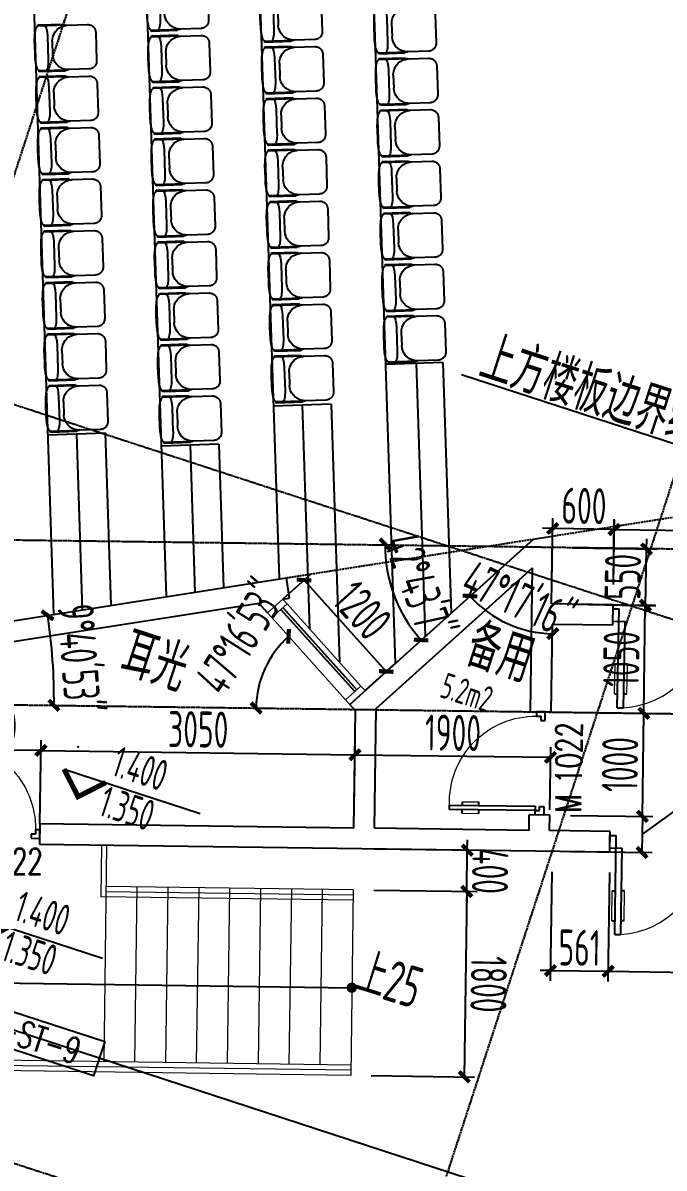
# Model space of a CAD drawing. Header units: millimetres. Extents: x 11639278 to 23698211, y -13072636 to -5537337.
# Drawn here: x 11849887 to 11856114, y -6354962 to -6343850 of the extents above; entities that cross this region are included whole.
import ezdxf
from ezdxf.enums import TextEntityAlignment as Align

# ---------------------------------------------------------------- set-up
doc = ezdxf.new("R2010")
doc.units = ezdxf.units.MM
doc.header["$LTSCALE"] = 10
for name, pattern in [('A2-RG-AXIS$0$CENTER', [2, 1.25, -0.25, 0.25, -0.25]), ('A2-RG-AXIS$0$DOTE', [2.42, 2, -0.2, 0.02, -0.2]), ('A2-RI-F1$0$HIDDEN2', [0.1875, 0.125, -0.0625])]:
    doc.linetypes.add(name, pattern=pattern)
for name, color, linetype in [('A2-RB-F1$0$$34$A-DIMS-100', 1, 'Continuous'), ('A2-RB-F1$0$A-DIMS-100', 1, 'Continuous'), ('A2-RD-F1（少）$0$A-FURN-FIXT', 9, 'Continuous'), ('A2-RD-F1（少）$0$A-STRS', 50, 'Continuous'), ('A2-RG-AXIS$0$A-GRID', 1, 'A2-RG-AXIS$0$CENTER'), ('A2-RI-F1$0$$0$A-SYMB-NUMB-T', 4, 'Continuous'), ('A2-RI-F1$0$$4$A-SYMB', 4, 'Continuous'), ('A2-RI-F1$0$A-DOOR', 32, 'Continuous'), ('A2-RI-F1$0$A-GLAZ', 140, 'Continuous'), ('A2-RI-F1$0$A-SYMB', 4, 'Continuous'), ('A2-RI-F1$0$A-SYMB-AREA', 4, 'Continuous'), ('A2-RI-F1$0$A-SYMB-DOOR', 3, 'Continuous'), ('A2-RI-F1$0$A-SYMB-NAME', 4, 'Continuous'), ('A2-RI-F1$0$A-WALL', 7, 'Continuous'), ('A2-RI-F1$0$an-flor-abov', 2, 'A2-RI-F1$0$HIDDEN2'), ('A2-RI-F1$0$WINDOW_TEXT', 7, 'Continuous'), ('A2-RV-F1$0$A-SYMB-AREA', 4, 'Continuous'), ('A2-RV-F1$0$A-SYMB-NAME', 4, 'Continuous'), ('A2-RV-F1$0$AUDIT_D_120618114340-341', 1, 'Continuous')]:
    doc.layers.add(name, color=color, linetype=linetype)
doc.layers.add('A2-RI-F1$0$A-GLAZ-CWMG', color=3, linetype='Continuous', lineweight=5)
doc.layers.add('A2-RV-F1$0$A-FLOR-STRS', color=2, linetype='Continuous', lineweight=5)
doc.styles.add('A2-RB-F1$0$$0$XD2008', font='hzs.shx', dxfattribs={"width": 0.7, "bigfont": 'hztxt.shx'})
doc.styles.add('A2-RB-F1$0$XD2008', font='hzs.shx', dxfattribs={"width": 0.7, "bigfont": 'hztxt.shx'})
doc.styles.add('A2-RI-F1$0$$0$ECADI-TXT', font='simplex.shx', dxfattribs={"bigfont": 'hztxt.shx'})
doc.styles.add('A2-RI-F1$0$ECADI', font='hzs.shx', dxfattribs={"width": 0.7, "bigfont": 'hztxt.shx'})
doc.styles.add('A2-RI-F1$0$ECADI-TXT', font='simplex.shx', dxfattribs={"bigfont": 'hztxt.shx'})
doc.styles.add('A2-RI-F1$0$SIMPLEX', font='simplex.shx', dxfattribs={"width": 0.7})
doc.styles.add('A2-RI-F1$0$XD2008', font='hzs.shx', dxfattribs={"width": 0.7, "bigfont": 'hztxt.shx'})
doc.styles.add('A2-RV-F1$0$ECADI', font='hzs.shx', dxfattribs={"width": 0.7, "bigfont": 'hztxt.shx'})
doc.dimstyles.new('A2-RB-F1$0$$0$XD100$0', dxfattribs={"dimscale": 100, "dimtxt": 3.5, "dimasz": 1, "dimexe": 1, "dimexo": 2, "dimgap": 0.5, "dimtad": 1, "dimdec": 0, "dimdsep": 46, "dimtxsty": 'A2-RB-F1$0$$0$XD2008', "dimblk1": 'A2-RB-F1$0$$20$_ArchTick', "dimblk2": 'A2-RB-F1$0$$20$_ArchTick', "dimsah": 1, "dimcen": 2.5, "dimclrt": 4, "dimaunit": 1, "dimadec": 0, "dimazin": 0, "dimtfac": 1, "dimtdec": 0, "dimtix": 1, "dimtmove": 2, "dimatfit": 3, "dimfxl": 0, "dimtolj": 1, "dimtzin": 0, "dimarcsym": 0})
doc.dimstyles.new('A2-RB-F1$0$XD100$0', dxfattribs={"dimscale": 100, "dimtxt": 3.5, "dimasz": 1, "dimexe": 1, "dimexo": 2, "dimgap": 0.5, "dimtad": 1, "dimdec": 0, "dimdsep": 46, "dimtxsty": 'A2-RB-F1$0$XD2008', "dimblk1": 'A2-RB-F1$0$_ArchTick', "dimblk2": 'A2-RB-F1$0$_ArchTick', "dimsah": 1, "dimcen": 2.5, "dimclrt": 4, "dimaunit": 1, "dimadec": 0, "dimazin": 0, "dimtfac": 1, "dimtdec": 0, "dimtix": 1, "dimtmove": 1, "dimatfit": 3, "dimfxl": 0, "dimtolj": 1, "dimtzin": 0, "dimarcsym": 0})

# ---------------------------------------------------------------- blocks, each defined once
blk = doc.blocks.new('A2-RI-F1$0$5erhfh')
at = {"layer": 'A2-RI-F1$0$A-SYMB-AREA', "style": 'A2-RI-F1$0$ECADI', "width": 0.7}
blk.add_attdef('340M2', text='', height=2.5, dxfattribs=at).set_placement((0, 1.25), align=Align.MIDDLE_LEFT)
at = {"layer": 'A2-RI-F1$0$A-SYMB-NAME', "style": 'A2-RI-F1$0$ECADI', "width": 0.7}
blk.add_attdef('CHINESENAME', (-12.29, 3.09), '', height=4.5, dxfattribs=at)
blk = doc.blocks.new('A2-RI-F1$0$door-1000')
for p, q in [((0.649, 0.647), (0.708, 0.706)), ((0.708, 0.706), (0.708, 0.706)), ((0.708, 0.706), (0.767, 0.647)), ((0.679, 0.618), (0.649, 0.647)), ((0.708, 0.647), (0.679, 0.618)), ((0.738, 0.617), (0.708, 0.647)), ((0.767, 0.647), (0.738, 0.617)), ((0.059, 0.059), (0, 0)), ((0, 0), (0.059, -0.059)), ((0, 0), (0, 0)), ((0.088, 0.029), (0.059, 0.059)), ((0.059, 0), (0.088, 0.029)), ((0.088, -0.03), (0.059, 0)), ((0.059, -0.059), (0.088, -0.03)), ((0.118, 0), (0.088, -0.03)), ((0.088, -0.03), (0.677, -0.62)), ((0.706, -0.59), (0.118, 0)), ((0.451, -0.443), (0.476, -0.418)), ((0.505, -0.389), (0.53, -0.364)), ((0.564, -0.557), (0.589, -0.532)), ((0.618, -0.502), (0.643, -0.477)), ((0.677, -0.62), (0.706, -0.59))]:
    blk.add_line(p, q)
at = {"lineweight": 13}
for p, q in [((0.564, -0.557), (0.451, -0.443)), ((0.643, -0.477), (0.53, -0.364))]:
    blk.add_line(p, q, dxfattribs=at)
blk.add_arc((0.148, 0.028), 0.833, 312.035, 44.9727, dxfattribs=at)
blk = doc.blocks.new('A2-RI-F1$0$$DorLib2D$00000011')
for p, q in [((-0.4667, 0.4709), (-0.4667, -0.0625)), ((-0.4667, 0.4709), (-0.4333, 0.4709)), ((-0.4333, 0.4709), (-0.4333, 0.0042)), ((0.4333, 0.4709), (0.4333, 0.0042)), ((0.4667, 0.4709), (0.4333, 0.4709)), ((0.4667, 0.4709), (0.4667, -0.0625)), ((-0.4833, 0.3962), (-0.4667, 0.3962)), ((-0.4167, 0.3962), (-0.4333, 0.3962)), ((0.4167, 0.3962), (0.4333, 0.3962)), ((0.4833, 0.3962), (0.4667, 0.3962)), ((-0.4833, 0.2346), (-0.4667, 0.2346)), ((-0.4167, 0.2346), (-0.4333, 0.2346)), ((0.4167, 0.2346), (0.4333, 0.2346)), ((0.4833, 0.2346), (0.4667, 0.2346)), ((-0.5, 0.0042), (-0.4333, 0.0042)), ((-0.5, 0.0042), (-0.5, -0.0625)), ((0.5, 0.0042), (0.4333, 0.0042)), ((0.5, 0.0042), (0.5, -0.0625)), ((-0.5, -0.0625), (-0.4667, -0.0625)), ((0.5, -0.0625), (0.4667, -0.0625))]:
    blk.add_line(p, q)
at = {"lineweight": 13}
for p, q in [((-0.4833, 0.3962), (-0.4833, 0.2346)), ((-0.4167, 0.3962), (-0.4167, 0.2346)), ((0.4167, 0.3962), (0.4167, 0.2346)), ((0.4833, 0.3962), (0.4833, 0.2346))]:
    blk.add_line(p, q, dxfattribs=at)
for centre, start, end in [((-0.4667, 0.0042), 0, 85.90396), ((0.4667, 0.0042), 94.09604, 180)]:
    blk.add_arc(centre, 0.4667, start, end, dxfattribs=at)
blk = doc.blocks.new('A2-RI-F1$0$door-doublewing')
at = {"layer": 'A2-RI-F1$0$A-DOOR', "color": 4, "xscale": -0.9999999999999998, "rotation": 180}
blk.add_blockref('A2-RI-F1$0$$DorLib2D$00000011', (0, -0.0291), dxfattribs=at)
at = {"layer": 'A2-RI-F1$0$WINDOW_TEXT', "style": 'A2-RI-F1$0$SIMPLEX', "flags": 9}
blk.add_attdef('A', text='', height=1, dxfattribs=at).set_placement((0, 1.5), align=Align.MIDDLE)
blk = doc.blocks.new('A2-RI-F1$0$ECADI-TAG-HGHT（国标）')
at = {"color": 1}
blk.add_line((-2.12, 2.12), (11.77, 2.12), dxfattribs=at)
at = {"color": 1, "const_width": 0.5}
blk.add_lwpolyline([(-2.12, 2.12), (0, 0), (2.12, 2.12)], dxfattribs=at)
at = {"color": 1}
blk.add_point((-1.48, 4.6), dxfattribs=at)
at = {"style": 'A2-RI-F1$0$XD2008', "width": 0.7}
blk.add_attdef('FL', text='', height=3, dxfattribs=at).set_placement((-2.69, 2.97), align=Align.RIGHT)
for tag, p in [('F.F.L.', (2.28, 2.97)), ('T.O.S.', (2.28, -1.1))]:
    blk.add_attdef(tag, p, '', height=3, dxfattribs=at)
blk = doc.blocks.new('A2-RI-F1$0$ECADI-TAG-DOOR')
blk = doc.blocks.new('A2-RI-F1$0$$0$ECADI-TAG-CODE')
at = {"layer": 'A2-RI-F1$0$$0$A-SYMB-NUMB-T', "color": 1}
blk.add_lwpolyline([(0, 3.5), (15, 3.5), (15, 0), (0, 0)], close=True, dxfattribs=at)
at = {"layer": 'A2-RI-F1$0$$0$A-SYMB-NUMB-T', "style": 'A2-RI-F1$0$$0$ECADI-TXT', "width": 0.7}
blk.add_attdef('CODE', text='', height=2.5, dxfattribs=at).set_placement((7.5, 1.75), align=Align.MIDDLE_CENTER)
blk = doc.blocks.new('A2-RI-F1$0$Rectangular Mullion - 60mm x 200mm-3474230-Documents - Level 1')
at = {"layer": 'A2-RI-F1$0$A-GLAZ-CWMG', "lineweight": 13}
for p, q in [((-60, 100), (0, 100)), ((-60, -100), (-60, 100)), ((0, 100), (0, -100)), ((0, -100), (-60, -100))]:
    blk.add_line(p, q, dxfattribs=at)
blk = doc.blocks.new('A2-RI-F1$0$Rectangular Mullion - 60mm x 200mm-3863517-Documents - Level 1')
at = {"layer": 'A2-RI-F1$0$A-GLAZ-CWMG', "lineweight": 13}
for p, q in [((0, 100), (-60, 100)), ((-60, 100), (-60, -100)), ((0, -100), (0, 100)), ((-60, -100), (0, -100))]:
    blk.add_line(p, q, dxfattribs=at)
blk = doc.blocks.new('A2-RI-F1')
at = {"layer": 'A2-RI-F1$0$A-GLAZ'}
for p, q in [((11853109.6, -6350338.6), (11852392.3, -6349540.5)), ((11852411.2, -6349523.5), (11853128.5, -6350321.6))]:
    blk.add_line(p, q, dxfattribs=at)
at = {"layer": 'A2-RI-F1$0$A-GLAZ-CWMG'}
for p, q in [((11852452.5, -6349486.4), (11853169.8, -6350284.5)), ((11852303.8, -6349620.1), (11853021.1, -6350418.2))]:
    blk.add_line(p, q, dxfattribs=at)
at = {"layer": 'A2-RI-F1$0$A-SYMB'}
blk.add_lwpolyline([(11854147.8, -6347260), (11856506.8, -6348026.5), (11856516.8, -6348595.9)], dxfattribs=at)
at = {"layer": 'A2-RI-F1$0$A-WALL'}
for p, q in [((11853061.2, -6350462.8), (11854847.2, -6348857.6)), ((11855019, -6349487.2), (11855031.1, -6348828.8)), ((11853317.5, -6350501.3), (11854835.9, -6349136.7)), ((11854817.2, -6350534), (11854835.9, -6349136.7)), ((11852263.7, -6349575.5), (11852176.7, -6349478.7)), ((11855617.9, -6349495.2), (11855019, -6349487.2)), ((11855615.2, -6349695.2), (11855617.9, -6349495.2)), ((11855017.2, -6350536.7), (11855028.5, -6349687.4)), ((11855615.2, -6349695.2), (11855028.5, -6349687.4)), ((11853117.2, -6350525.2), (11853061.2, -6350462.8)), ((11853102, -6351661.8), (11853117.2, -6350525.2)), ((11853302, -6351664.5), (11853317.5, -6350501.3)), ((11855017.2, -6350536.7), (11854817.2, -6350534)), ((11854801.9, -6351684.5), (11854803.9, -6351533.9)), ((11855003.8, -6351536.6), (11854803.9, -6351533.9)), ((11855001.8, -6351687.2), (11855003.8, -6351536.6)), ((11850052.3, -6351621.1), (11850049.6, -6351821.1)), ((11853102, -6351661.8), (11850052.3, -6351621.1)), ((11854801.9, -6351684.5), (11853302, -6351664.5)), ((11855588.5, -6351695.1), (11855001.8, -6351687.2)), ((11855585.9, -6351895), (11855588.5, -6351695.1)), ((11855585.9, -6351895), (11850049.6, -6351821.1))]:
    blk.add_line(p, q, dxfattribs=at)
at = {"layer": 'A2-RI-F1$0$A-WALL', "lineweight": 25}
for p, q in [((11854839.6, -6348858.8), (11855031.1, -6348828.8)), ((11847063.6, -6350077.9), (11852442.1, -6349234.7)), ((11852442.1, -6349234.7), (11852473.1, -6349432.3)), ((11848873.9, -6349996.5), (11852176.7, -6349478.7)), ((11852412.4, -6349441.8), (11852473.1, -6349432.3))]:
    blk.add_line(p, q, dxfattribs=at)
at = {"layer": 'A2-RI-F1$0$an-flor-abov', "ltscale": 2}
for p, q in [((11855031.1, -6348828.8), (11858126.3, -6348343.6)), ((11852442.2, -6349234.9), (11854847.2, -6348857.6))]:
    blk.add_line(p, q, dxfattribs=at)
at = {"layer": 'Defpoints', "color": 3, "linetype": 'Continuous'}
blk.add_line((11876855, -6362444.3), (11823602.2, -6345087.1), dxfattribs=at)
ref = blk.add_blockref('A2-RI-F1$0$5erhfh', (11855364.7, -6347962.5), dxfattribs=dict(xscale=100, yscale=100, zscale=100, rotation=342))
ref.add_attrib('CHINESENAME', '上方楼板边界线', (11854291.1, -6347289), dxfattribs={"layer": 'A2-RI-F1$0$A-SYMB-NAME', "height": 450, "rotation": 342, "style": 'A2-RI-F1$0$ECADI', "width": 0.7})
ref = blk.add_blockref('A2-RI-F1$0$5erhfh', (11855002.2, -6350675.2), dxfattribs=dict(xscale=100.0000000000545, yscale=100.0000000000545, zscale=100.0000000000545, rotation=341.9467459272797))
ref.add_attrib('340M2', '5.2m2', (11853923.5, -6350388.2), dxfattribs={"layer": 'A2-RI-F1$0$A-SYMB-AREA', "height": 250, "rotation": 341.94675, "style": 'A2-RI-F1$0$ECADI', "width": 0.7})
ref.add_attrib('CHINESENAME', '备用', (11854155.5, -6350074.5), dxfattribs={"layer": 'A2-RI-F1$0$A-SYMB-NAME', "height": 450, "rotation": 341.94675, "style": 'A2-RI-F1$0$ECADI', "width": 0.7})
ref = blk.add_blockref('A2-RI-F1$0$5erhfh', (11851875.9, -6350832.7), dxfattribs=dict(xscale=100.0000000002661, yscale=100.0000000002661, zscale=100.0000000002661, rotation=341.9467459264774))
ref.add_attrib('CHINESENAME', '耳光', (11850802.9, -6350158.2), dxfattribs={"layer": 'A2-RI-F1$0$A-SYMB-NAME', "height": 450, "rotation": 341.94675, "style": 'A2-RI-F1$0$ECADI', "width": 0.7})
at = {"layer": 'A2-RI-F1$0$$4$A-SYMB', "xscale": 100.0000000099865, "yscale": 100.0000000099865, "zscale": 100.0000000099865, "rotation": 341.9467459260609}
blk.add_blockref('A2-RI-F1$0$$0$ECADI-TAG-CODE', (11849146.7, -6353602.1), dxfattribs=at).add_auto_attribs({'CODE': 'A2-ST-9'})
at = {"layer": 'A2-RI-F1$0$A-DOOR'}
for name, p, xscale, yscale, zscale, rotation in [('A2-RI-F1$0$door-doublewing', (11856516.4, -6349612.4), -1799.999999999257, 1799.999999999257, 1799.999999999257, 358.9092799096924), ('A2-RI-F1$0$door-1000', (11854945.5, -6351535.8), -1000.000000000116, 1000.000000000116, 1000.000000000115, 314.1359117776458), ('A2-RI-F1$0$door-1000', (11849050.5, -6351749.4), -999.9999999999757, 1000.000000000942, 1000, 224.1359117776597), ('A2-RI-F1$0$door-doublewing', (11856487.1, -6351807.1), -1799.999999999046, 1800.000000003874, 1800.000000000001, 359.234904704716)]:
    blk.add_blockref(name, p, dxfattribs=dict(at, xscale=xscale, yscale=yscale, zscale=zscale, rotation=rotation))
at = {"layer": 'A2-RI-F1$0$A-GLAZ-CWMG', "extrusion": (0, 0, -1), "xscale": -1, "rotation": 228.0529699552484}
blk.add_blockref('A2-RI-F1$0$Rectangular Mullion - 60mm x 200mm-3474230-Documents - Level 1', (-11852338, -6349508.6), dxfattribs=at)
at = {"layer": 'A2-RI-F1$0$A-GLAZ-CWMG', "xscale": -1, "rotation": 131.9470300447516}
blk.add_blockref('A2-RI-F1$0$Rectangular Mullion - 60mm x 200mm-3863517-Documents - Level 1', (11853135.5, -6350396), dxfattribs=at)
at = {"layer": 'A2-RI-F1$0$A-SYMB', "rotation": 341.9467459266484}
for p, xscale, yscale, zscale in [((11850422.7, -6351357.6), 99.99999999967899, 99.99999999967899, 99.99999999967899), ((11849474.7, -6352761.7), 99.999999999679, 99.999999999679, 99.999999999679)]:
    blk.add_blockref('A2-RI-F1$0$ECADI-TAG-HGHT（国标）', p, dxfattribs=dict(at, xscale=xscale, yscale=yscale, zscale=zscale)).add_auto_attribs({'F.F.L.': '1.400', 'T.O.S.': '1.350'})
at = {"layer": 'A2-RI-F1$0$A-SYMB-DOOR'}
ref = blk.add_blockref('A2-RI-F1$0$ECADI-TAG-DOOR', (11856038.5, -6351108.4), dxfattribs=dict(at, xscale=99.99999999935837, yscale=99.99999999935837, zscale=99.99999999935837, rotation=89.62847923529372))
ref.add_attrib('门窗主编号1', 'M', dxfattribs={"height": 250, "rotation": 89.62848, "style": 'A2-RI-F1$0$ECADI-TXT', "width": 0.7}).set_placement((11855308.6, -6351333.6), align=Align.RIGHT)
ref.add_attrib('门窗主编号2', '1022', (11855313.4, -6351234.7, 333.3), dxfattribs={"height": 250, "rotation": 89.62848, "style": 'A2-RI-F1$0$ECADI-TXT', "width": 0.7})
ref = blk.add_blockref('A2-RI-F1$0$ECADI-TAG-DOOR', (11849605.5, -6352831.8), dxfattribs=dict(at, xscale=100.0000000021355, yscale=100.0000000021355, zscale=100.0000000021355, rotation=359.6410181977914))
ref.add_attrib('门窗主编号1', 'M', dxfattribs={"height": 250, "rotation": 359.64102, "style": 'A2-RI-F1$0$ECADI-TXT', "width": 0.7}).set_placement((11849380.1, -6352101.9), align=Align.RIGHT)
ref.add_attrib('门窗主编号2', '1022', (11849479, -6352106.8, 333.3), dxfattribs={"height": 250, "rotation": 359.64102, "style": 'A2-RI-F1$0$ECADI-TXT', "width": 0.7})
blk = doc.blocks.new('A2-RG-AXIS')
at = {"layer": 'A2-RG-AXIS$0$A-GRID', "linetype": 'A2-RG-AXIS$0$DOTE'}
for p, q in [((11859362.3, -6315993.2), (11846201.5, -6356370.4)), ((11866017.6, -6318162.5), (11852857, -6358539.7)), ((11834459.4, -6342551.3), (11872420.1, -6354924.3)), ((11835588.6, -6348674.9), (11872727, -6349175.1)), ((11832290.2, -6349206.7), (11870250.8, -6361579.7)), ((11835567, -6350274.8), (11872705.5, -6350774.9))]:
    blk.add_line(p, q, dxfattribs=at)
blk = doc.blocks.new('A2-RV-F1$0$5erhfh')
at = {"layer": 'A2-RV-F1$0$A-SYMB-AREA', "style": 'A2-RV-F1$0$ECADI', "width": 0.7}
blk.add_attdef('340M2', text='', height=2.5, dxfattribs=at).set_placement((0, 1.25), align=Align.MIDDLE_LEFT)
at = {"layer": 'A2-RV-F1$0$A-SYMB-NAME', "style": 'A2-RV-F1$0$ECADI', "width": 0.7}
blk.add_attdef('CHINESENAME', (-12.29, 3.09), '', height=4.5, dxfattribs=at)
blk = doc.blocks.new('A2-RV-F1')
at = {"layer": 'A2-RV-F1$0$A-FLOR-STRS'}
for p, q in [((11850650, -6351829), (11850643, -6352329)), ((11850700, -6351830), (11850672, -6353930)), ((11853094, -6352262), (11850694, -6352230)), ((11850994, -6352234), (11850971, -6353934)), ((11851294, -6352238), (11851271, -6353938)), ((11851594, -6352242), (11851571, -6353942)), ((11851894, -6352246), (11851871, -6353946)), ((11852194, -6352250), (11852171, -6353950)), ((11852494, -6352254), (11852471, -6353954)), ((11853093, -6352362), (11850643, -6352329)), ((11853093, -6352312), (11850694, -6352280)), ((11852794, -6352258), (11852771, -6353958)), ((11853094, -6352262), (11853070, -6354062)), ((11853071, -6353962), (11847668, -6353889)), ((11853070, -6354062), (11847617, -6353989)), ((11853071, -6354012), (11847642, -6353939))]:
    blk.add_line(p, q, dxfattribs=at)
at = {"layer": 'A2-RV-F1$0$AUDIT_D_120618114340-341', "extrusion": (2.15712e-08, 2.98558e-09, -1)}
blk.add_line((11848382, -6353149, 0), (11853081, -6353212, 0), dxfattribs=at)
at = {"layer": 'A2-RV-F1$0$AUDIT_D_120618114340-341', "extrusion": (2.15712e-08, 2.98558e-09, -1), "const_width": 50, "elevation": 0}
blk.add_lwpolyline([(-11853056, -6353211, 1), (-11853106, -6353212, 1)], format="xyb", close=True, dxfattribs=at)
ref = blk.add_blockref('A2-RV-F1$0$5erhfh', (11854177, -6353895), dxfattribs=dict(xscale=99.99999999972486, yscale=99.99999999972486, zscale=99.99999999972486, rotation=342.7000000001773))
ref.add_attrib('CHINESENAME', '上25', (11853095, -6353234), dxfattribs={"layer": 'A2-RV-F1$0$A-SYMB-NAME', "height": 400, "rotation": 342.7, "style": 'A2-RV-F1$0$ECADI', "width": 0.7})
blk = doc.blocks.new('A2-RB-F1$0$_ArchTick')
at = {"color": 0, "linetype": 'ByBlock', "const_width": 0.4}
blk.add_lwpolyline([(-0.5, -0.5), (0.5, 0.5)], dxfattribs=at)
blk = doc.blocks.new('*D1436')
at = {"layer": 'A2-RB-F1$0$A-DIMS-100', "color": 0, "lineweight": -2, "transparency": 16777216}
for p, q in [((11849052, -6351608), (11849063, -6350795)), ((11850052, -6351621), (11850063, -6350808)), ((11849062, -6350895), (11850062, -6350908))]:
    blk.add_line(p, q, dxfattribs=at)
at = {"layer": 'Defpoints', "color": 0, "transparency": 16777216}
for p in [(11850062, -6350908), (11849050, -6351808), (11850050, -6351821)]:
    blk.add_point(p, dxfattribs=at)
at = {"layer": 'A2-RB-F1$0$A-DIMS-100', "color": 0, "lineweight": -2, "transparency": 16777216, "xscale": 100, "yscale": 100, "zscale": 100}
for p, rotation in [((11849062, -6350895), 179.2349047042035), ((11850062, -6350908), 359.2349047042035)]:
    blk.add_blockref('A2-RB-F1$0$_ArchTick', p, dxfattribs=dict(at, rotation=rotation))
at = {"layer": 'A2-RB-F1$0$A-DIMS-100', "color": 4, "transparency": 16777216, "insert": (11849565, -6350677), "char_height": 350, "attachment_point": 5, "rotation": 359.2349, "style": 'A2-RB-F1$0$XD2008'}
blk.add_mtext('\\A1;1000', dxfattribs=at)
blk = doc.blocks.new('*D1437')
at = {"layer": 'A2-RB-F1$0$A-DIMS-100', "color": 0, "lineweight": -2, "transparency": 16777216}
for p, q in [((11850055, -6351421), (11850063, -6350810)), ((11850062, -6350910), (11853112, -6350951)), ((11853105, -6351462), (11853113, -6350851))]:
    blk.add_line(p, q, dxfattribs=at)
at = {"layer": 'Defpoints', "color": 0, "transparency": 16777216}
for p in [(11853112, -6350951), (11850052, -6351621), (11853102, -6351662)]:
    blk.add_point(p, dxfattribs=at)
at = {"layer": 'A2-RB-F1$0$A-DIMS-100', "color": 0, "lineweight": -2, "transparency": 16777216, "xscale": 100, "yscale": 100, "zscale": 100}
for p, rotation in [((11850062, -6350910), 179.2349047046061), ((11853112, -6350951), 359.2349047046061)]:
    blk.add_blockref('A2-RB-F1$0$_ArchTick', p, dxfattribs=dict(at, rotation=rotation))
at = {"layer": 'A2-RB-F1$0$A-DIMS-100', "color": 4, "transparency": 16777216, "insert": (11851590, -6350705), "char_height": 350, "attachment_point": 5, "rotation": 359.2349, "style": 'A2-RB-F1$0$XD2008'}
blk.add_mtext('\\A1;3050', dxfattribs=at)
blk = doc.blocks.new('*D1529')
at = {"layer": 'A2-RB-F1$0$A-DIMS-100', "color": 0, "lineweight": -2, "transparency": 16777216}
for p, q in [((11855583, -6352095), (11855569, -6353152)), ((11857383, -6352119), (11857369, -6353176)), ((11855570, -6353052), (11857370, -6353076))]:
    blk.add_line(p, q, dxfattribs=at)
at = {"layer": 'Defpoints', "color": 0, "transparency": 16777216}
for p in [(11855586, -6351895), (11857386, -6351919), (11857370, -6353076)]:
    blk.add_point(p, dxfattribs=at)
at = {"layer": 'A2-RB-F1$0$A-DIMS-100', "color": 0, "lineweight": -2, "transparency": 16777216, "xscale": 100, "yscale": 100, "zscale": 100}
for p, rotation in [((11855570, -6353052), 179.2349047047438), ((11857370, -6353076), 359.2349047047438)]:
    blk.add_blockref('A2-RB-F1$0$_ArchTick', p, dxfattribs=dict(at, rotation=rotation))
at = {"layer": 'A2-RB-F1$0$A-DIMS-100', "color": 4, "transparency": 16777216, "insert": (11856473, -6352839), "char_height": 350, "attachment_point": 5, "rotation": 359.2349, "style": 'A2-RB-F1$0$XD2008'}
blk.add_mtext('\\A1;1800', dxfattribs=at)
blk = doc.blocks.new('*D1315')
at = {"layer": 'A2-RB-F1$0$A-DIMS-100', "color": 0, "lineweight": -2, "transparency": 16777216}
for p, q in [((11854202, -6351877), (11854204, -6351777)), ((11853299, -6351864), (11854302, -6351878)), ((11854197, -6352277), (11854202, -6351877)), ((11853294, -6352264), (11854297, -6352278)), ((11854197, -6352277), (11854195, -6352377))]:
    blk.add_line(p, q, dxfattribs=at)
at = {"layer": 'Defpoints', "color": 0, "transparency": 16777216}
for p in [(11853099, -6351862), (11854202, -6351877), (11853094, -6352262)]:
    blk.add_point(p, dxfattribs=at)
at = {"layer": 'A2-RB-F1$0$A-DIMS-100', "color": 0, "lineweight": -2, "transparency": 16777216, "xscale": 100, "yscale": 100, "zscale": 100}
for p, rotation in [((11854202, -6351877), 269.2349047020133), ((11854197, -6352277), 89.2349047020133)]:
    blk.add_blockref('A2-RB-F1$0$_ArchTick', p, dxfattribs=dict(at, rotation=rotation))
at = {"layer": 'A2-RB-F1$0$A-DIMS-100', "color": 4, "transparency": 16777216, "insert": (11854424, -6352080), "char_height": 350, "attachment_point": 5, "rotation": 269.2349, "style": 'A2-RB-F1$0$XD2008'}
blk.add_mtext('\\A1;400', dxfattribs=at)
blk = doc.blocks.new('*D1316')
at = {"layer": 'A2-RB-F1$0$A-DIMS-100', "color": 0, "lineweight": -2, "transparency": 16777216}
for p, q in [((11853294, -6352264), (11854297, -6352278)), ((11854197, -6352277), (11854173, -6354076)), ((11853270, -6354064), (11854273, -6354078))]:
    blk.add_line(p, q, dxfattribs=at)
at = {"layer": 'Defpoints', "color": 0, "transparency": 16777216}
for p in [(11853094, -6352262), (11853070, -6354062), (11854173, -6354076)]:
    blk.add_point(p, dxfattribs=at)
at = {"layer": 'A2-RB-F1$0$A-DIMS-100', "color": 0, "lineweight": -2, "transparency": 16777216, "xscale": 100, "yscale": 100, "zscale": 100}
for p, rotation in [((11854197, -6352277), 89.23511028039523), ((11854173, -6354076), 269.2351102803952)]:
    blk.add_blockref('A2-RB-F1$0$_ArchTick', p, dxfattribs=dict(at, rotation=rotation))
at = {"layer": 'A2-RB-F1$0$A-DIMS-100', "color": 4, "transparency": 16777216, "insert": (11854410, -6353179), "char_height": 350, "attachment_point": 5, "rotation": 269.2351, "style": 'A2-RB-F1$0$XD2008'}
blk.add_mtext('\\A1;1800', dxfattribs=at)
blk = doc.blocks.new('*D1022')
at = {"layer": 'A2-RB-F1$0$A-DIMS-100', "color": 0, "lineweight": -2, "transparency": 16777216}
for p, q in [((11855023, -6352088), (11855008, -6353144)), ((11855583, -6352095), (11855569, -6353152)), ((11855010, -6353044), (11854910, -6353043)), ((11855010, -6353044), (11855570, -6353052)), ((11855570, -6353052), (11855670, -6353053))]:
    blk.add_line(p, q, dxfattribs=at)
at = {"layer": 'Defpoints', "color": 0, "transparency": 16777216}
for p in [(11855025, -6351888), (11855586, -6351895), (11855570, -6353052)]:
    blk.add_point(p, dxfattribs=at)
at = {"layer": 'A2-RB-F1$0$A-DIMS-100', "color": 0, "lineweight": -2, "transparency": 16777216, "xscale": 100, "yscale": 100, "zscale": 100}
for p, rotation in [((11855010, -6353044), 359.234904689043), ((11855570, -6353052), 179.2349046890431)]:
    blk.add_blockref('A2-RB-F1$0$_ArchTick', p, dxfattribs=dict(at, rotation=rotation))
at = {"layer": 'A2-RB-F1$0$A-DIMS-100', "color": 4, "transparency": 16777216, "insert": (11855293, -6352823), "char_height": 350, "attachment_point": 5, "rotation": 359.2349, "style": 'A2-RB-F1$0$XD2008'}
blk.add_mtext('\\A1;561', dxfattribs=at)
blk = doc.blocks.new('*D1028')
at = {"layer": 'A2-RB-F1$0$A-DIMS-100', "color": 0, "lineweight": -2, "transparency": 16777216}
for p, q in [((11855621, -6349295), (11855629, -6348666)), ((11857420, -6349319), (11857429, -6348690)), ((11855628, -6348766), (11857427, -6348790))]:
    blk.add_line(p, q, dxfattribs=at)
at = {"layer": 'Defpoints', "color": 0, "transparency": 16777216}
for p in [(11857427, -6348790), (11855618, -6349495), (11857418, -6349519)]:
    blk.add_point(p, dxfattribs=at)
at = {"layer": 'A2-RB-F1$0$A-DIMS-100', "color": 0, "lineweight": -2, "transparency": 16777216, "xscale": 100, "yscale": 100, "zscale": 100}
for p, rotation in [((11855628, -6348766), 179.2349047046861), ((11857427, -6348790), 359.2349047046861)]:
    blk.add_blockref('A2-RB-F1$0$_ArchTick', p, dxfattribs=dict(at, rotation=rotation))
at = {"layer": 'A2-RB-F1$0$A-DIMS-100', "color": 4, "transparency": 16777216, "insert": (11856531, -6348553), "char_height": 350, "attachment_point": 5, "rotation": 359.2349, "style": 'A2-RB-F1$0$XD2008'}
blk.add_mtext('\\A1;1800', dxfattribs=at)
blk = doc.blocks.new('*D1029')
at = {"layer": 'A2-RB-F1$0$A-DIMS-100', "color": 0, "lineweight": -2, "transparency": 16777216}
for p, q in [((11855023, -6349287), (11855034, -6348656)), ((11855622, -6349298), (11855633, -6348667)), ((11855032, -6348756), (11854932, -6348754)), ((11855631, -6348767), (11855032, -6348756)), ((11855631, -6348767), (11855731, -6348769))]:
    blk.add_line(p, q, dxfattribs=at)
at = {"layer": 'Defpoints', "color": 0, "transparency": 16777216}
for p in [(11855032, -6348756), (11855019, -6349487), (11855618, -6349498)]:
    blk.add_point(p, dxfattribs=at)
at = {"layer": 'A2-RB-F1$0$A-DIMS-100', "color": 0, "lineweight": -2, "transparency": 16777216, "xscale": 100, "yscale": 100, "zscale": 100}
for p, rotation in [((11855032, -6348756), 358.947030030463), ((11855631, -6348767), 178.947030030463)]:
    blk.add_blockref('A2-RB-F1$0$_ArchTick', p, dxfattribs=dict(at, rotation=rotation))
at = {"layer": 'A2-RB-F1$0$A-DIMS-100', "color": 4, "transparency": 16777216, "insert": (11855336, -6348537), "char_height": 350, "attachment_point": 5, "rotation": 358.947, "style": 'A2-RB-F1$0$XD2008'}
blk.add_mtext('\\A1;600', dxfattribs=at)
blk = doc.blocks.new('*D1031')
at = {"layer": 'A2-RB-F1$0$A-DIMS-100', "color": 0, "lineweight": -2, "transparency": 16777216}
for p, q in [((11853105, -6351462), (11853113, -6350851)), ((11855005, -6351487), (11855013, -6350876)), ((11853112, -6350951), (11855011, -6350976))]:
    blk.add_line(p, q, dxfattribs=at)
at = {"layer": 'Defpoints', "color": 0, "transparency": 16777216}
for p in [(11855011, -6350976), (11853102, -6351662), (11855002, -6351687)]:
    blk.add_point(p, dxfattribs=at)
at = {"layer": 'A2-RB-F1$0$A-DIMS-100', "color": 0, "lineweight": -2, "transparency": 16777216, "xscale": 100, "yscale": 100, "zscale": 100}
for p, rotation in [((11853112, -6350951), 179.234904704615), ((11855011, -6350976), 359.234904704615)]:
    blk.add_blockref('A2-RB-F1$0$_ArchTick', p, dxfattribs=dict(at, rotation=rotation))
at = {"layer": 'A2-RB-F1$0$A-DIMS-100', "color": 4, "transparency": 16777216, "insert": (11854064, -6350738), "char_height": 350, "attachment_point": 5, "rotation": 359.2349, "style": 'A2-RB-F1$0$XD2008'}
blk.add_mtext('\\A1;1900', dxfattribs=at)
blk = doc.blocks.new('A2-RB-F1$0$$20$_ArchTick')
at = {"color": 0, "linetype": 'ByBlock', "const_width": 0.4}
blk.add_lwpolyline([(-0.5, -0.5), (0.5, 0.5)], dxfattribs=at)
blk = doc.blocks.new('*D1032')
at = {"layer": 'A2-RB-F1$0$$34$A-DIMS-100', "color": 0, "lineweight": -2, "transparency": 16777216}
blk.add_arc((11854769, -6348925), 1365, 179.2457, 221.9642, dxfattribs=at)
at = {"layer": 'Defpoints', "color": 0, "transparency": 16777216}
for p in [(11835594, -6348673), (11854769, -6348925), (11853442, -6349244), (11872151, -6349154), (11853067, -6350456)]:
    blk.add_point(p, dxfattribs=at)
at = {"layer": 'A2-RB-F1$0$$34$A-DIMS-100', "color": 0, "lineweight": -2, "transparency": 16777216, "xscale": 100, "yscale": 100, "zscale": 100}
for p, rotation in [((11853404, -6348907), 89.24566017403515), ((11853754, -6349838), 311.9641854094716)]:
    blk.add_blockref('A2-RB-F1$0$$20$_ArchTick', p, dxfattribs=dict(at, rotation=rotation))
at = {"layer": 'A2-RB-F1$0$$34$A-DIMS-100', "color": 4, "transparency": 16777216, "insert": (11853733, -6349315), "char_height": 350, "attachment_point": 5, "rotation": 290.6049, "style": 'A2-RB-F1$0$$0$XD2008'}
blk.add_mtext('\\A1;42°43\'7"', dxfattribs=at)
blk = doc.blocks.new('*D1033')
at = {"layer": 'A2-RB-F1$0$$34$A-DIMS-100', "color": 0, "lineweight": -2, "transparency": 16777216}
blk.add_arc((11855048, -6348675), 1102, 221.9642, 269.2521, dxfattribs=at)
at = {"layer": 'Defpoints', "color": 0, "transparency": 16777216}
for p in [(11854769, -6348925), (11854459, -6349606), (11855035, -6349679), (11853067, -6350456), (11855023, -6350579)]:
    blk.add_point(p, dxfattribs=at)
at = {"layer": 'A2-RB-F1$0$$34$A-DIMS-100', "color": 0, "lineweight": -2, "transparency": 16777216, "xscale": 100, "yscale": 100, "zscale": 100}
for p, rotation in [((11854229, -6349411), 131.964185409525), ((11855033, -6349776), 359.2520600839973)]:
    blk.add_blockref('A2-RB-F1$0$$20$_ArchTick', p, dxfattribs=dict(at, rotation=rotation))
at = {"layer": 'A2-RB-F1$0$$34$A-DIMS-100', "color": 4, "transparency": 16777216, "insert": (11854699, -6349443), "char_height": 350, "attachment_point": 5, "rotation": 335.6081, "style": 'A2-RB-F1$0$$0$XD2008'}
blk.add_mtext('\\A1;47°17\'16"', dxfattribs=at)
blk = doc.blocks.new('*D1034')
at = {"layer": 'A2-RB-F1$0$A-DIMS-100', "color": 0, "lineweight": -2, "transparency": 16777216}
for p, q in [((11852418, -6349435), (11852692, -6349189)), ((11852617, -6349256), (11853415, -6350143)), ((11853216, -6350322), (11853490, -6350076))]:
    blk.add_line(p, q, dxfattribs=at)
at = {"layer": 'Defpoints', "color": 0, "transparency": 16777216}
for p in [(11852270, -6349568), (11853415, -6350143), (11853067, -6350456)]:
    blk.add_point(p, dxfattribs=at)
at = {"layer": 'A2-RB-F1$0$A-DIMS-100', "color": 0, "lineweight": -2, "transparency": 16777216, "xscale": 100, "yscale": 100, "zscale": 100}
for p, rotation in [((11852617, -6349256), 131.9641866650519), ((11853415, -6350143), 311.9641866650519)]:
    blk.add_blockref('A2-RB-F1$0$_ArchTick', p, dxfattribs=dict(at, rotation=rotation))
at = {"layer": 'A2-RB-F1$0$A-DIMS-100', "color": 4, "transparency": 16777216, "insert": (11853184, -6349549), "char_height": 350, "attachment_point": 5, "rotation": 311.9642, "style": 'A2-RB-F1$0$XD2008'}
blk.add_mtext('\\A1;1200', dxfattribs=at)
blk = doc.blocks.new('*D1035')
at = {"layer": 'A2-RB-F1$0$A-DIMS-100', "color": 0, "lineweight": -2, "transparency": 16777216}
for p, q in [((11855217, -6350539), (11856017, -6350550)), ((11855903, -6351549), (11855917, -6350549)), ((11855204, -6351539), (11856003, -6351550))]:
    blk.add_line(p, q, dxfattribs=at)
at = {"layer": 'Defpoints', "color": 0, "transparency": 16777216}
for p in [(11855017, -6350537), (11855917, -6350549), (11855004, -6351537)]:
    blk.add_point(p, dxfattribs=at)
at = {"layer": 'A2-RB-F1$0$A-DIMS-100', "color": 0, "lineweight": -2, "transparency": 16777216, "xscale": 100, "yscale": 100, "zscale": 100}
for p, rotation in [((11855917, -6350549), 89.23490470434668), ((11855903, -6351549), 269.2349047043467)]:
    blk.add_blockref('A2-RB-F1$0$_ArchTick', p, dxfattribs=dict(at, rotation=rotation))
at = {"layer": 'A2-RB-F1$0$A-DIMS-100', "color": 4, "transparency": 16777216, "insert": (11855685, -6351046), "char_height": 350, "attachment_point": 5, "rotation": 89.2349, "style": 'A2-RB-F1$0$XD2008'}
blk.add_mtext('\\A1;1000', dxfattribs=at)
blk = doc.blocks.new('*D1036')
at = {"layer": 'A2-RB-F1$0$A-DIMS-100', "color": 0, "lineweight": -2, "transparency": 16777216}
for p, q in [((11856604, -6351217), (11856614, -6350488)), ((11855901, -6351724), (11856604, -6351217)), ((11855204, -6351539), (11856003, -6351550)), ((11855903, -6351549), (11855899, -6351899)), ((11855199, -6351890), (11855999, -6351901))]:
    blk.add_line(p, q, dxfattribs=at)
at = {"layer": 'Defpoints', "color": 0, "transparency": 16777216}
for p in [(11855004, -6351537), (11854999, -6351887), (11855899, -6351899)]:
    blk.add_point(p, dxfattribs=at)
at = {"layer": 'A2-RB-F1$0$A-DIMS-100', "color": 0, "lineweight": -2, "transparency": 16777216, "xscale": 100, "yscale": 100, "zscale": 100}
for p, rotation in [((11855903, -6351549), 89.23490470498606), ((11855899, -6351899), 269.234904704986)]:
    blk.add_blockref('A2-RB-F1$0$_ArchTick', p, dxfattribs=dict(at, rotation=rotation))
at = {"layer": 'A2-RB-F1$0$A-DIMS-100', "color": 4, "transparency": 16777216, "insert": (11856384, -6350850), "char_height": 350, "attachment_point": 5, "rotation": 89.2349, "style": 'A2-RB-F1$0$XD2008'}
blk.add_mtext('\\A1;350', dxfattribs=at)
blk = doc.blocks.new('*D1037')
at = {"layer": 'A2-RB-F1$0$A-DIMS-100', "color": 0, "lineweight": -2, "transparency": 16777216}
for p, q in [((11855231, -6349490), (11856031, -6349501)), ((11855917, -6350549), (11855931, -6349499)), ((11855217, -6350539), (11856017, -6350550))]:
    blk.add_line(p, q, dxfattribs=at)
at = {"layer": 'Defpoints', "color": 0, "transparency": 16777216}
for p in [(11855031, -6349487), (11855931, -6349499), (11855017, -6350537)]:
    blk.add_point(p, dxfattribs=at)
at = {"layer": 'A2-RB-F1$0$A-DIMS-100', "color": 0, "lineweight": -2, "transparency": 16777216, "xscale": 100, "yscale": 100, "zscale": 100}
for p, rotation in [((11855931, -6349499), 89.23490470455606), ((11855917, -6350549), 269.2349047045561)]:
    blk.add_blockref('A2-RB-F1$0$_ArchTick', p, dxfattribs=dict(at, rotation=rotation))
at = {"layer": 'A2-RB-F1$0$A-DIMS-100', "color": 4, "transparency": 16777216, "insert": (11855699, -6350021), "char_height": 350, "attachment_point": 5, "rotation": 89.2349, "style": 'A2-RB-F1$0$XD2008'}
blk.add_mtext('\\A1;1050', dxfattribs=at)
blk = doc.blocks.new('*D1038')
at = {"layer": 'A2-RB-F1$0$A-DIMS-100', "color": 0, "lineweight": -2, "transparency": 16777216}
for p, q in [((11855943, -6348955), (11855945, -6348855)), ((11855229, -6348942), (11856043, -6348957)), ((11855933, -6349504), (11855943, -6348955)), ((11855219, -6349491), (11856033, -6349506)), ((11855933, -6349504), (11855931, -6349604))]:
    blk.add_line(p, q, dxfattribs=at)
at = {"layer": 'Defpoints', "color": 0, "transparency": 16777216}
for p in [(11855029, -6348938), (11855943, -6348955), (11855019, -6349487)]:
    blk.add_point(p, dxfattribs=at)
at = {"layer": 'A2-RB-F1$0$A-DIMS-100', "color": 0, "lineweight": -2, "transparency": 16777216, "xscale": 100, "yscale": 100, "zscale": 100}
for p, rotation in [((11855943, -6348955), 268.9470300301887), ((11855933, -6349504), 88.9470300301887)]:
    blk.add_blockref('A2-RB-F1$0$_ArchTick', p, dxfattribs=dict(at, rotation=rotation))
at = {"layer": 'A2-RB-F1$0$A-DIMS-100', "color": 4, "transparency": 16777216, "insert": (11855713, -6349225), "char_height": 350, "attachment_point": 5, "rotation": 88.947, "style": 'A2-RB-F1$0$XD2008'}
blk.add_mtext('\\A1;550', dxfattribs=at)
blk = doc.blocks.new('*D1041')
at = {"layer": 'A2-RB-F1$0$$34$A-DIMS-100', "color": 0, "lineweight": -2, "transparency": 16777216}
blk.add_arc((11844998, -6350402), 5191, 359.2284, 8.9097, dxfattribs=at)
at = {"layer": 'Defpoints', "color": 0, "transparency": 16777216}
for p in [(11852442, -6349235), (11847064, -6350078), (11850184, -6350179), (11835567, -6350275), (11872705, -6350775)]:
    blk.add_point(p, dxfattribs=at)
at = {"layer": 'A2-RB-F1$0$$34$A-DIMS-100', "color": 0, "lineweight": -2, "transparency": 16777216, "xscale": 100, "yscale": 100, "zscale": 100}
for p, rotation in [((11850126, -6349598), 98.90972915237298), ((11850188, -6350472), 269.2283753461023)]:
    blk.add_blockref('A2-RB-F1$0$$20$_ArchTick', p, dxfattribs=dict(at, rotation=rotation))
at = {"layer": 'A2-RB-F1$0$$34$A-DIMS-100', "color": 4, "transparency": 16777216, "insert": (11850433, -6350015), "char_height": 350, "attachment_point": 5, "rotation": 274.0691, "style": 'A2-RB-F1$0$$0$XD2008'}
blk.add_mtext('\\A1;9°40\'53"', dxfattribs=at)
blk = doc.blocks.new('*D1042')
at = {"layer": 'A2-RB-F1$0$$34$A-DIMS-100', "color": 0, "lineweight": -2, "transparency": 16777216}
blk.add_arc((11853104, -6350511), 953, 131.947, 179.2284, dxfattribs=at)
at = {"layer": 'Defpoints', "color": 0, "transparency": 16777216}
for p in [(11852304, -6349620), (11852191, -6350240), (11835567, -6350275), (11853021, -6350418), (11872705, -6350775)]:
    blk.add_point(p, dxfattribs=at)
at = {"layer": 'A2-RB-F1$0$$34$A-DIMS-100', "color": 0, "lineweight": -2, "transparency": 16777216, "xscale": 100, "yscale": 100, "zscale": 100}
for p, rotation in [((11852467, -6349802), 41.94703006139448), ((11852152, -6350498), 269.2283753461029)]:
    blk.add_blockref('A2-RB-F1$0$$20$_ArchTick', p, dxfattribs=dict(at, rotation=rotation))
at = {"layer": 'A2-RB-F1$0$$34$A-DIMS-100', "color": 4, "transparency": 16777216, "insert": (11852002, -6349813), "char_height": 350, "attachment_point": 5, "rotation": 57.6732, "style": 'A2-RB-F1$0$$0$XD2008'}
blk.add_mtext('\\A1;47°16\'53"', dxfattribs=at)
blk = doc.blocks.new('A2-RD-F1（少）$0$M_Seating-Auditorium - 457 x 610mm-3353913-Documents - Level 1')
at = {"layer": 'A2-RD-F1（少）$0$A-FURN-FIXT'}
for p, q in [((300, 495), (21, 495)), ((-55, 419), (-55, 222)), ((377, 222), (377, 419)), ((-52, 190), (-68, 190)), ((-68, 190), (-68, -65)), ((-55, -64), (-55, 215)), ((389, 190), (373, 190)), ((377, 215), (377, -64)), ((389, -65), (389, 190)), ((275, 25), (46, 25)), ((224, 70), (97, 70)), ((-68, -65), (-55, -65)), ((97, -101), (197, -101)), ((197, -101), (224, -101)), ((377, -65), (389, -65))]:
    blk.add_line(p, q, dxfattribs=at)
for centre, major_axis, ratio, start_param, end_param in [((97, 222), (-152, 0), 0.996195, 0.209748, 1.570796), ((224, 222), (152, 0), 0.996195, 4.712389, 6.067787), ((46, 1), (102, 0), 0.236052, 1.570796, 3.141593), ((275, 1), (102, 0), 0.236052, 0, 1.570796)]:
    blk.add_ellipse(centre, major_axis=major_axis, ratio=ratio, start_param=start_param, end_param=end_param, dxfattribs=at)
for points, knots in [([(21, 495), (15, 495), (7, 494), (-4, 491), (-15, 486), (-27, 479), (-37, 469), (-42, 461), (-46, 455), (-49, 450), (-51, 444), (-53, 438), (-55, 429), (-55, 423), (-55, 419)], [0, 0, 0, 0, 0.142857, 0.214286, 0.285714, 0.428571, 0.571429, 0.625, 0.678571, 0.732143, 0.785714, 0.839286, 0.892857, 1, 1, 1, 1]), ([(377, 419), (377, 425), (376, 433), (372, 444), (368, 454), (361, 466), (351, 476), (343, 482), (337, 485), (332, 488), (326, 490), (319, 492), (311, 494), (305, 495), (300, 495)], [0, 0, 0, 0, 0.142857, 0.214286, 0.285714, 0.428571, 0.571429, 0.625, 0.678571, 0.732143, 0.785714, 0.839286, 0.892857, 1, 1, 1, 1]), ([(224, -101), (232, -101), (248, -100), (271, -99), (294, -97), (321, -93), (350, -86), (368, -78), (375, -70), (377, -67), (377, -65)], [0, 0, 0, 0, 0.1, 0.2, 0.3, 0.4, 0.6, 0.8, 0.9, 1, 1, 1, 1])]:
    blk.add_open_spline(points, degree=3, knots=knots, dxfattribs=at)
for points in [[(-55, 222), (-55, 217), (-55, 206), (-53, 195), (-52, 190)], [(373, 190), (374, 195), (376, 206), (377, 217), (377, 222)], [(-55, -65), (-55, -67), (-54, -71), (-48, -76), (-39, -81), (-27, -86), (-11, -91), (7, -94), (28, -97), (50, -99), (73, -101), (89, -101), (97, -101)]]:
    blk.add_open_spline(points, degree=3, dxfattribs=at)
blk = doc.blocks.new('A2-RD-F1（少）')
at = {"layer": 'A2-RD-F1（少）$0$A-STRS', "linetype": 'Continuous'}
for p, q in [((11849893, -6340659), (11850184, -6349589)), ((11850997, -6340778), (11851279, -6349417)), ((11852101, -6340884), (11852374, -6349245)), ((11853206, -6340998), (11853501, -6350067)), ((11853966, -6347144), (11853407, -6347163)), ((11853966, -6347144), (11854046, -6349578)), ((11853706, -6347153), (11853793, -6349805)), ((11852879, -6347551), (11852319, -6347569)), ((11852599, -6347560), (11852670, -6349728)), ((11852879, -6347551), (11852961, -6350052)), ((11850127, -6347847), (11850687, -6347829)), ((11850407, -6347838), (11850463, -6349545)), ((11850687, -6347829), (11850741, -6349501)), ((11851791, -6347939), (11851231, -6347957)), ((11851511, -6347948), (11851558, -6349373)), ((11851791, -6347939), (11851836, -6349330))]:
    blk.add_line(p, q, dxfattribs=at)
at = {"layer": 'A2-RD-F1（少）$0$A-FURN-FIXT', "xscale": -0.999999999999993, "rotation": 271.8669128182811}
for p in [(11851196, -6343862), (11852300, -6343970), (11853405, -6344083), (11850109, -6344256), (11851212, -6344362), (11852315, -6344470), (11853421, -6344583), (11850124, -6344756), (11851228, -6344862), (11852331, -6344970), (11853437, -6345082), (11850140, -6345255), (11851243, -6345361), (11852346, -6345469), (11853452, -6345582), (11850156, -6345755), (11851259, -6345861), (11852362, -6345969), (11853468, -6346082), (11850171, -6346255), (11851274, -6346361), (11852378, -6346469), (11853484, -6346582), (11850187, -6346755), (11851290, -6346861), (11852393, -6346969), (11853499, -6347081), (11850203, -6347255), (11851306, -6347360), (11852409, -6347468), (11850218, -6347754), (11851321, -6347860)]:
    blk.add_blockref('A2-RD-F1（少）$0$M_Seating-Auditorium - 457 x 610mm-3353913-Documents - Level 1', p, dxfattribs=at)
blk = doc.blocks.new('A2-RB-F1')
at = {"layer": 'A2-RB-F1$0$$34$A-DIMS-100'}
for base, line1, line2, picture, middle in [((11853441.5941, -6349243.6479), ((11872151.3808, -6349154.1979), (11835594.429, -6348672.8718)), ((11853067.4081, -6350455.5145), (11854768.9845, -6348925.3331)), '*D1032', (11853733.0899, -6349314.8018)), ((11854459.4518, -6349606.1502), ((11853067.4081, -6350455.5145), (11854768.9845, -6348925.3331)), ((11855022.8012, -6350579.4173), (11855034.5494, -6349679.4939)), '*D1033', (11854699.4121, -6349442.7339)), ((11850183.8, -6350179.4), ((11847063.6, -6350077.9), (11852442.1, -6349234.7)), ((11835567, -6350274.8), (11872705.5, -6350774.9)), '*D1041', (11850433.1, -6350015.1))]:
    dim = blk.add_angular_dim_2l(base=base, line1=line1, line2=line2, dimstyle='A2-RB-F1$0$$0$XD100$0', override={"dimadec": 4}, dxfattribs=at)
    dim.commit()
    dim.dimension.update_dxf_attribs({"geometry": picture, "text_midpoint": middle})
dim = blk.add_angular_dim_2l(base=(11852190.9502, -6350239.811), line1=((11835567.0072, -6350274.7506), (11872705.4803, -6350774.9392)), line2=((11852303.7752, -6349620.0921), (11853021.0598, -6350418.1999)), dimstyle='A2-RB-F1$0$$0$XD100$0', override={"dimadec": 4}, dxfattribs=at)
dim.commit()
dim.dimension.update_dxf_attribs({"geometry": '*D1042', "text_midpoint": (11852001.5128, -6349813), "dimtype": 130})
at = {"layer": 'A2-RB-F1$0$A-DIMS-100'}
for p1, p2, distance, text, picture, middle in [((11855617.9, -6349498.3), (11855019, -6349487.2), -731, '600', '*D1029', (11855336, -6348536.9)), ((11855019, -6349487.2), (11855029, -6348938), -914.3, '550', '*D1038', (11855713.2, -6349225.3)), ((11852269.6, -6349568.4), (11853067.4, -6350455.5), 467.7, '1200', '*D1034', (11853183.6, -6349548.8)), ((11855017.2, -6350536.7), (11855031.2, -6349487.4), -899.5, '1050', '*D1037', (11855698.6, -6350021.1))]:
    dim = blk.add_aligned_dim(p1=p1, p2=p2, distance=distance, text=text, dimstyle='A2-RB-F1$0$XD100$0', dxfattribs=at)
    dim.commit()
    dim.dimension.update_dxf_attribs({"geometry": picture, "text_midpoint": middle})
for p1, p2, distance, picture, middle in [((11855617.9, -6349495.2), (11857417.8, -6349519.3), 729.5, '*D1028', (11856530.6, -6348552.8)), ((11849049.7, -6351807.7), (11850049.6, -6351821.1), 912.7, '*D1436', (11849564.8, -6350676.8)), ((11850052.3, -6351621.1), (11853102, -6351661.8), 711.3, '*D1437', (11851589.6, -6350705.3)), ((11853102, -6351661.8), (11855001.8, -6351687.2), 711.3, '*D1031', (11854064.4, -6350738.3)), ((11855003.9, -6351536.6), (11855017.2, -6350536.7), -899.5, '*D1035', (11855684.9, -6351045.7)), ((11853094, -6352261.8), (11853099.3, -6351861.8), -1102.9, '*D1315', (11854424.5, -6352079.5)), ((11855025.2, -6351887.5), (11855585.9, -6351895), -1157, '*D1022', (11855293.1, -6352823.2)), ((11855585.9, -6351895), (11857385.7, -6351919.1), -1157, '*D1529', (11856473.3, -6352839)), ((11853094, -6352261.8), (11853070, -6354061.6), 1102.9, '*D1316', (11854409.8, -6353179.4))]:
    dim = blk.add_aligned_dim(p1=p1, p2=p2, distance=distance, dimstyle='A2-RB-F1$0$XD100$0', dxfattribs=at)
    dim.commit()
    dim.dimension.update_dxf_attribs({"geometry": picture, "text_midpoint": middle})
dim = blk.add_linear_dim(base=(11855898.5, -6351899.2), p1=(11855003.9, -6351536.6), p2=(11854999.2, -6351887.2), angle=269.2349, text='350', dimstyle='A2-RB-F1$0$XD100$0', dxfattribs=at)
dim.commit()
dim.dimension.update_dxf_attribs({"geometry": '*D1036', "text_midpoint": (11856604.5, -6351167.5), "dimtype": 129})

msp = doc.modelspace()

# ---------------------------------------------------------------- block references
for name in ['A2-RI-F1', 'A2-RB-F1', 'A2-RG-AXIS', 'A2-RD-F1（少）', 'A2-RV-F1']:
    msp.add_blockref(name, (0, 0))

doc.saveas('drawing.dxf')
